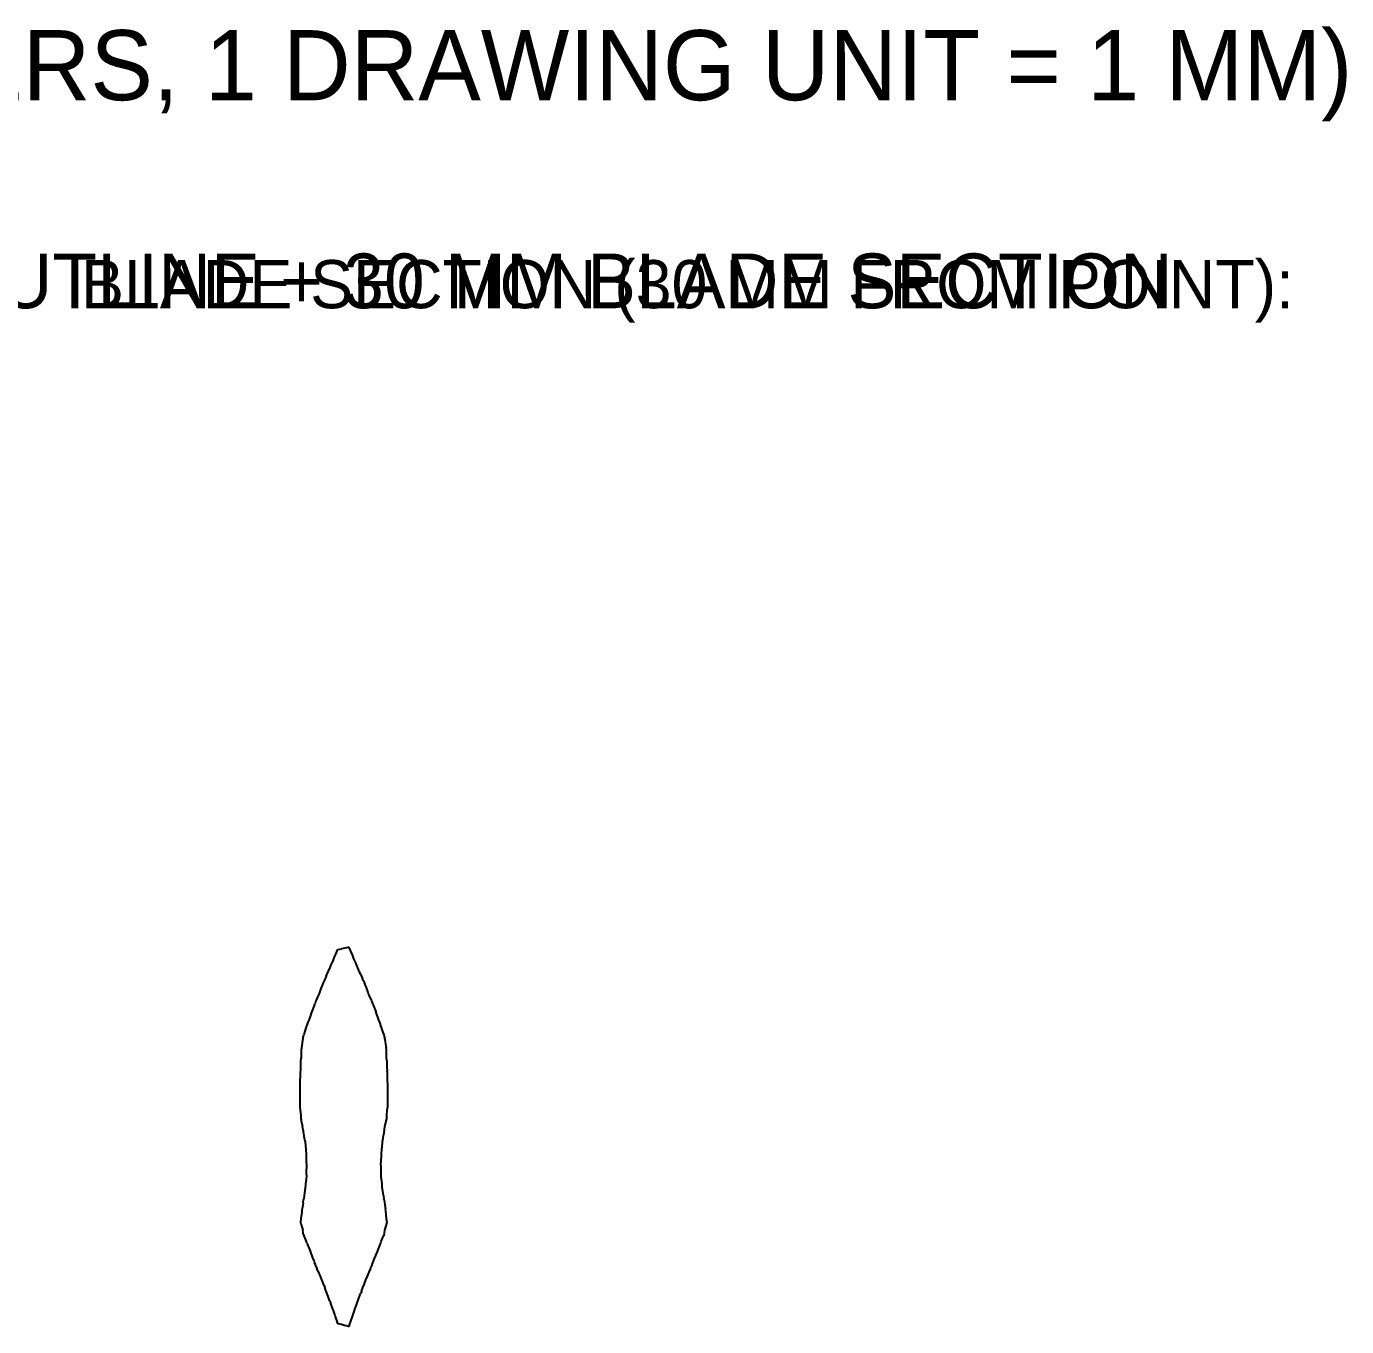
# Model space of a CAD drawing. Extents: x -31 to 210, y -65 to 38.
# Drawn here: x 149.9 to 210.2, y -21.2 to 38.1 of the extents above; entities that cross this region are included whole.
import ezdxf

# ---------------------------------------------------------------- set-up
doc = ezdxf.new("R2010")
doc.units = 0

msp = doc.modelspace()

# ---------------------------------------------------------------- linework, layer by layer
at = {"layer": 'BLADE_SECTION_30MM'}
for p, q in [((164.0483, -4.2217), (164.0387, -4.2454)), ((164.1411, -4.0063), (164.0483, -4.2217)), ((164.1411, -4.0063), (164.315, -3.9728)), ((164.4013, -3.9561), (164.315, -3.9728)), ((164.6233, -3.9133), (164.4013, -3.9561)), ((164.6661, -3.9051), (164.6233, -3.9133)), ((164.671, -3.9164), (164.6661, -3.9051)), ((164.8026, -4.2217), (164.671, -3.9164)), ((164.8134, -4.2483), (164.8026, -4.2217)), ((163.8261, -4.7467), (163.79, -4.8308)), ((163.8538, -4.6828), (163.8261, -4.7467)), ((163.919, -4.532), (163.8538, -4.6828)), ((163.978, -4.3955), (163.919, -4.532)), ((164.0387, -4.2454), (163.978, -4.3955)), ((164.8134, -4.2483), (164.84, -4.3141)), ((164.8729, -4.3955), (164.84, -4.3141)), ((164.8895, -4.4338), (164.8729, -4.3955)), ((164.9692, -4.6174), (164.8895, -4.4338)), ((165.025, -4.7467), (164.9692, -4.6174)), ((165.0998, -4.9205), (165.025, -4.7467)), ((163.5601, -5.361), (163.524, -5.4455)), ((163.5982, -5.2717), (163.5601, -5.361)), ((163.6161, -5.2305), (163.5982, -5.2717)), ((163.6161, -5.2305), (163.6935, -5.0531)), ((163.6935, -5.0531), (163.7513, -4.9205)), ((163.7596, -4.9014), (163.7513, -4.9205)), ((163.79, -4.8308), (163.7596, -4.9014)), ((165.1185, -4.9637), (165.0998, -4.9205)), ((165.1274, -4.9843), (165.1185, -4.9637)), ((165.1571, -5.0525), (165.1274, -4.9843)), ((165.1911, -5.1305), (165.1571, -5.0525)), ((165.1911, -5.1305), (165.2527, -5.2717)), ((165.2527, -5.2717), (165.2864, -5.3503)), ((165.3226, -5.4347), (165.2864, -5.3503)), ((163.316, -5.9705), (163.265, -6.0866)), ((163.3741, -5.7967), (163.316, -5.9705)), ((163.455, -5.6066), (163.3741, -5.7967)), ((163.4872, -5.5315), (163.455, -5.6066)), ((163.524, -5.4455), (163.4872, -5.5315)), ((165.3272, -5.4455), (165.3226, -5.4347)), ((165.3272, -5.4455), (165.365, -5.5341)), ((165.4432, -5.7185), (165.365, -5.5341)), ((165.4768, -5.7967), (165.4432, -5.7185)), ((165.5348, -5.9705), (165.4768, -5.7967)), ((165.5605, -6.0288), (165.5348, -5.9705)), ((165.5903, -6.0964), (165.5605, -6.0288)), ((163.0778, -6.564), (162.9602, -6.8467)), ((163.0911, -6.5319), (163.0778, -6.564)), ((163.0911, -6.5319), (163.1063, -6.4955)), ((163.1133, -6.4733), (163.1063, -6.4955)), ((163.1406, -6.3876), (163.1133, -6.4733)), ((163.1615, -6.3217), (163.1406, -6.3876)), ((163.2573, -6.104), (163.1615, -6.3217)), ((163.265, -6.0866), (163.2573, -6.104)), ((165.6894, -6.3217), (165.5903, -6.0964)), ((165.6894, -6.3217), (165.7124, -6.3941)), ((165.7124, -6.3941), (165.7161, -6.4059)), ((165.7161, -6.4059), (165.7377, -6.4739)), ((165.7446, -6.4955), (165.7377, -6.4739)), ((165.7446, -6.4955), (165.7509, -6.5107)), ((165.7509, -6.5107), (165.89, -6.845)), ((162.8243, -7.2284), (162.7884, -7.3232)), ((162.903, -7.0205), (162.8243, -7.2284)), ((162.9358, -6.9207), (162.903, -7.0205)), ((162.9602, -6.8467), (162.9358, -6.9207)), ((165.8905, -6.8462), (165.89, -6.845)), ((165.8907, -6.8467), (165.8905, -6.8462)), ((165.9479, -7.0205), (165.8907, -6.8467)), ((165.9623, -7.0585), (165.9479, -7.0205)), ((166.0284, -7.2332), (165.9623, -7.0585)), ((166.0808, -7.3717), (166.0284, -7.2332)), ((162.71, -7.5455), (162.5949, -7.8967)), ((162.7238, -7.5057), (162.71, -7.5455)), ((162.74, -7.4589), (162.7238, -7.5057)), ((162.7701, -7.3717), (162.74, -7.4589)), ((162.7884, -7.3232), (162.7701, -7.3717)), ((166.1408, -7.5455), (166.0808, -7.3717)), ((166.1475, -7.5657), (166.1408, -7.5455)), ((166.1656, -7.621), (166.1475, -7.5657)), ((166.2365, -7.8372), (166.1656, -7.621)), ((166.2411, -7.8514), (166.2365, -7.8372)), ((162.5073, -8.4217), (162.4737, -8.5955)), ((162.5305, -8.2495), (162.5073, -8.4217)), ((162.5528, -8.0838), (162.5305, -8.2495)), ((162.5546, -8.0705), (162.5528, -8.0838)), ((162.5661, -8.0208), (162.5546, -8.0705)), ((162.5661, -8.0208), (162.5949, -7.8967)), ((166.2411, -7.8514), (166.256, -7.8967)), ((166.256, -7.8967), (166.2859, -8.0258)), ((166.2963, -8.0705), (166.2859, -8.0258)), ((166.2963, -8.0705), (166.3025, -8.1168)), ((166.3025, -8.1168), (166.3436, -8.4217)), ((166.3436, -8.4217), (166.3552, -8.4815)), ((162.4678, -8.9849), (162.4431, -9.1205)), ((162.4748, -8.9467), (162.4678, -8.9849)), ((162.4737, -8.5955), (162.4739, -8.6877)), ((162.4739, -8.6877), (162.474, -8.7126)), ((162.474, -8.7126), (162.4748, -8.9467)), ((166.377, -8.5941), (166.3552, -8.4815)), ((166.3761, -8.9467), (166.3773, -8.5955)), ((166.3821, -8.9796), (166.3761, -8.9467)), ((166.3773, -8.5955), (166.377, -8.5941)), ((166.4075, -9.1188), (166.3821, -8.9796)), ((162.4272, -9.6455), (162.4263, -9.7245)), ((162.4469, -9.4717), (162.4272, -9.6455)), ((162.4431, -9.1205), (162.444, -9.2083)), ((162.444, -9.2083), (162.4444, -9.2423)), ((162.4444, -9.2423), (162.4469, -9.4717)), ((166.404, -9.4717), (166.4078, -9.1205)), ((166.4051, -9.4815), (166.404, -9.4717)), ((166.4051, -9.4815), (166.415, -9.5682)), ((166.4078, -9.1205), (166.4075, -9.1188)), ((166.4237, -9.6455), (166.415, -9.5682)), ((166.4239, -9.6615), (166.4237, -9.6455)), ((162.4203, -10.2507), (162.4202, -10.3165)), ((162.4205, -10.1705), (162.4203, -10.2507)), ((162.4233, -9.9967), (162.4205, -10.1705)), ((162.4256, -9.786), (162.4233, -9.9967)), ((162.4263, -9.7245), (162.4256, -9.786)), ((166.4274, -9.9842), (166.4239, -9.6615)), ((166.4276, -9.9967), (166.4274, -9.9842)), ((166.4304, -10.1705), (166.4276, -9.9967)), ((166.4305, -10.1975), (166.4304, -10.1705)), ((166.4312, -10.5055), (166.4305, -10.1975)), ((162.4178, -10.8438), (162.417, -11.0467)), ((162.4179, -10.7754), (162.4178, -10.8438)), ((162.4197, -10.5217), (162.4179, -10.6955)), ((162.4179, -10.6955), (162.4179, -10.7754)), ((162.4202, -10.3165), (162.4197, -10.5217)), ((166.4312, -10.5217), (166.4312, -10.5055)), ((166.433, -10.6955), (166.4312, -10.5217)), ((166.4331, -10.7267), (166.433, -10.6955)), ((166.4344, -11.0273), (166.4331, -10.7267)), ((162.417, -11.0467), (162.4186, -11.2205)), ((162.4186, -11.2205), (162.4276, -11.2929)), ((162.4276, -11.2929), (162.4349, -11.3518)), ((162.4349, -11.3518), (162.463, -11.5717)), ((166.3878, -11.5717), (166.415, -11.3598)), ((166.415, -11.3598), (166.4283, -11.2555)), ((166.4283, -11.2555), (166.4327, -11.2205)), ((166.4327, -11.2205), (166.4344, -11.0467)), ((166.4344, -11.0467), (166.4344, -11.0273)), ((162.463, -11.5717), (162.4658, -11.7455)), ((162.4658, -11.7455), (162.4745, -11.7842)), ((162.4745, -11.7842), (162.4842, -11.8275)), ((162.4842, -11.8275), (162.5444, -12.0967)), ((166.3065, -12.0967), (166.3851, -11.7455)), ((166.3851, -11.7455), (166.3853, -11.7299)), ((166.3853, -11.7299), (166.3874, -11.5993)), ((166.3874, -11.5993), (166.3878, -11.5717)), ((162.5612, -12.1826), (162.5444, -12.0967)), ((162.5661, -12.2078), (162.5612, -12.1826)), ((162.5764, -12.2603), (162.5661, -12.2078)), ((162.5764, -12.2603), (162.5784, -12.2705)), ((162.5849, -12.3165), (162.5784, -12.2705)), ((162.628, -12.6217), (162.5849, -12.3165)), ((162.644, -12.7177), (162.628, -12.6217)), ((166.1978, -12.7724), (166.2229, -12.6217)), ((166.2229, -12.6217), (166.2411, -12.4924)), ((166.2443, -12.47), (166.2411, -12.4924)), ((166.2725, -12.2705), (166.2443, -12.47)), ((166.2725, -12.2705), (166.2783, -12.2407)), ((166.2783, -12.2407), (166.2801, -12.2316)), ((166.2801, -12.2316), (166.3065, -12.0967)), ((162.644, -12.7177), (162.6555, -12.7872)), ((162.6555, -12.7872), (162.6569, -12.7955)), ((162.6569, -12.7955), (162.686, -13.1467)), ((162.686, -13.1467), (162.6919, -13.1948)), ((162.6919, -13.1948), (162.7062, -13.3119)), ((166.1437, -13.3205), (166.1649, -13.1467)), ((166.1649, -13.1467), (166.1897, -12.847)), ((166.1897, -12.847), (166.1901, -12.8422)), ((166.1901, -12.8422), (166.194, -12.7955)), ((166.194, -12.7955), (166.1978, -12.7724)), ((162.7062, -13.3119), (162.7072, -13.3205)), ((162.7072, -13.3205), (162.7124, -13.6717)), ((162.7124, -13.6717), (162.7143, -13.6974)), ((162.7253, -13.8455), (162.7136, -14.1967)), ((162.7143, -13.6974), (162.7249, -13.8396)), ((162.7249, -13.8396), (162.7253, -13.8455)), ((166.1256, -13.8455), (166.1385, -13.6717)), ((166.1277, -13.9102), (166.1256, -13.8455)), ((166.1385, -13.6717), (166.1422, -13.4194)), ((166.1422, -13.4194), (166.1427, -13.3874)), ((166.1427, -13.3874), (166.1437, -13.3205)), ((162.7157, -14.3705), (162.6789, -14.7217)), ((162.7136, -14.1967), (162.7139, -14.2228)), ((162.7139, -14.2228), (162.7156, -14.3596)), ((162.7156, -14.3596), (162.7157, -14.3705)), ((166.1293, -13.9574), (166.1277, -13.9102)), ((166.1373, -14.1967), (166.1293, -13.9574)), ((166.1352, -14.3705), (166.1373, -14.1967)), ((166.1405, -14.4218), (166.1352, -14.3705)), ((166.1452, -14.4664), (166.1405, -14.4218)), ((166.172, -14.7217), (166.1452, -14.4664)), ((162.6671, -14.8955), (162.6116, -15.2467)), ((162.6688, -14.8701), (162.6671, -14.8955)), ((162.6745, -14.7872), (162.6688, -14.8701)), ((162.6789, -14.7217), (162.6745, -14.7872)), ((166.1838, -14.8955), (166.172, -14.7217)), ((166.1875, -14.9184), (166.1838, -14.8955)), ((166.1917, -14.945), (166.1875, -14.9184)), ((166.2393, -15.2467), (166.1917, -14.945)), ((162.5661, -15.5705), (162.5348, -15.7717)), ((162.5661, -15.5705), (162.5681, -15.5582)), ((162.5681, -15.5582), (162.5894, -15.4205)), ((162.5924, -15.3974), (162.5894, -15.4205)), ((162.5929, -15.3938), (162.5924, -15.3974)), ((162.6116, -15.2467), (162.5929, -15.3938)), ((166.2393, -15.2467), (166.2408, -15.2582)), ((166.2408, -15.2582), (166.2411, -15.2611)), ((166.2411, -15.2611), (166.2591, -15.4025)), ((166.2614, -15.4205), (166.2591, -15.4025)), ((166.2614, -15.4205), (166.265, -15.4434)), ((166.265, -15.4434), (166.3161, -15.7717)), ((162.5023, -16.0094), (162.4708, -16.2967)), ((162.503, -16.0028), (162.5023, -16.0094)), ((162.5093, -15.9455), (162.503, -16.0028)), ((162.5143, -15.9114), (162.5093, -15.9455)), ((162.5348, -15.7717), (162.5143, -15.9114)), ((166.3161, -15.7717), (166.3287, -15.8579)), ((166.3403, -15.9374), (166.3287, -15.8579)), ((166.3415, -15.9455), (166.3403, -15.9374)), ((166.38, -16.2967), (166.3415, -15.9455)), ((162.4708, -16.2967), (162.4458, -16.4705)), ((162.4458, -16.4705), (162.4639, -16.5323)), ((162.4639, -16.5323), (162.4731, -16.5636)), ((162.4731, -16.5636), (162.5488, -16.8217)), ((162.5634, -16.9225), (162.5488, -16.8217)), ((166.283, -16.9536), (166.3021, -16.8217)), ((166.3021, -16.8217), (166.4051, -16.4705)), ((166.3844, -16.3273), (166.38, -16.2967)), ((166.4047, -16.4676), (166.3844, -16.3273)), ((166.4051, -16.4705), (166.4047, -16.4676)), ((162.5661, -16.9417), (162.5634, -16.9225)), ((162.5729, -16.9887), (162.5661, -16.9417)), ((162.5729, -16.9887), (162.5739, -16.9955)), ((162.5781, -17.0061), (162.5739, -16.9955)), ((162.7149, -17.3467), (162.5781, -17.0061)), ((162.7219, -17.3648), (162.7149, -17.3467)), ((162.74, -17.4117), (162.7219, -17.3648)), ((162.74, -17.4117), (162.7819, -17.5205)), ((166.069, -17.5205), (166.1166, -17.397)), ((166.1166, -17.397), (166.136, -17.3467)), ((166.136, -17.3467), (166.2411, -17.0848)), ((166.257, -17.0452), (166.2411, -17.0848)), ((166.277, -16.9955), (166.257, -17.0452)), ((166.277, -16.9955), (166.2799, -16.9753)), ((166.2799, -16.9753), (166.283, -16.9536)), ((162.7819, -17.5205), (162.7969, -17.5593)), ((162.7969, -17.5593), (162.8684, -17.7433)), ((162.8684, -17.7433), (162.9182, -17.8717)), ((162.9182, -17.8717), (162.9854, -18.0455)), ((162.9854, -18.0455), (163.0002, -18.0824)), ((163.0002, -18.0824), (163.0157, -18.121)), ((165.7246, -18.3967), (165.8655, -18.0455)), ((165.8655, -18.0455), (165.8734, -18.025)), ((165.8734, -18.025), (165.89, -17.9822)), ((165.89, -17.9822), (165.9327, -17.8717)), ((165.9327, -17.8717), (165.9598, -17.8019)), ((165.9598, -17.8019), (166.0066, -17.6813)), ((166.0066, -17.6813), (166.069, -17.5205)), ((163.0157, -18.121), (163.0719, -18.2613)), ((163.0719, -18.2613), (163.0911, -18.3092)), ((163.1263, -18.3967), (163.0911, -18.3092)), ((163.1653, -18.4964), (163.1263, -18.3967)), ((163.1653, -18.4964), (163.1909, -18.5626)), ((163.1909, -18.5626), (163.1939, -18.5705)), ((163.265, -18.7403), (163.1939, -18.5705)), ((165.5092, -18.9217), (165.6135, -18.6731)), ((165.6135, -18.6731), (165.6211, -18.6551)), ((165.6211, -18.6551), (165.6566, -18.5705)), ((165.6566, -18.5705), (165.6656, -18.5477)), ((165.6656, -18.5477), (165.7161, -18.4184)), ((165.7161, -18.4184), (165.7246, -18.3967)), ((163.265, -18.7403), (163.3186, -18.8681)), ((163.3186, -18.8681), (163.3411, -18.9217)), ((163.3411, -18.9217), (163.4103, -19.0955)), ((163.4103, -19.0955), (163.4335, -19.1517)), ((163.4335, -19.1517), (163.4704, -19.2413)), ((163.4704, -19.2413), (163.5551, -19.4467)), ((165.2958, -19.4467), (165.365, -19.2789)), ((165.365, -19.2789), (165.3721, -19.2617)), ((165.3721, -19.2617), (165.4405, -19.0955)), ((165.4405, -19.0955), (165.5092, -18.9217)), ((163.6046, -19.5779), (163.5551, -19.4467)), ((163.6161, -19.6086), (163.6046, -19.5779)), ((163.6194, -19.6173), (163.6161, -19.6086)), ((163.6194, -19.6173), (163.6206, -19.6205)), ((163.6333, -19.6533), (163.6206, -19.6205)), ((163.7569, -19.9717), (163.6333, -19.6533)), ((165.094, -19.9717), (165.1911, -19.7213)), ((165.199, -19.701), (165.1911, -19.7213)), ((165.2303, -19.6205), (165.199, -19.701)), ((165.2303, -19.6205), (165.2477, -19.5742)), ((165.2477, -19.5742), (165.2539, -19.5577)), ((165.2539, -19.5577), (165.2958, -19.4467)), ((163.7652, -19.9965), (163.7569, -19.9717)), ((163.79, -20.0708), (163.7652, -19.9965)), ((163.79, -20.0708), (163.8149, -20.1455)), ((163.8149, -20.1455), (163.8231, -20.1682)), ((163.8231, -20.1682), (163.9016, -20.3851)), ((163.9016, -20.3851), (163.942, -20.4967)), ((163.942, -20.4967), (164.001, -20.6705)), ((164.8499, -20.6705), (164.9088, -20.4967)), ((164.9088, -20.4967), (164.9478, -20.3889)), ((164.9478, -20.3889), (164.9723, -20.3213)), ((164.9723, -20.3213), (165.0359, -20.1455)), ((165.0359, -20.1455), (165.0633, -20.0635)), ((165.0633, -20.0635), (165.094, -19.9717)), ((164.001, -20.6705), (164.0137, -20.7076)), ((164.0137, -20.7076), (164.0368, -20.7749)), ((164.0368, -20.7749), (164.1213, -21.0217)), ((164.1361, -21.0708), (164.1213, -21.0217)), ((164.1411, -21.0873), (164.1361, -21.0708)), ((164.2261, -21.1106), (164.1411, -21.0873)), ((164.6934, -21.1415), (164.7296, -21.0217)), ((164.7296, -21.0217), (164.8334, -20.7185)), ((164.8334, -20.7185), (164.84, -20.6995)), ((164.84, -20.6995), (164.8499, -20.6705)), ((164.315, -21.135), (164.2261, -21.1106)), ((164.4624, -21.1755), (164.315, -21.135)), ((164.5355, -21.1955), (164.4624, -21.1755)), ((164.6403, -21.2214), (164.5355, -21.1955)), ((164.6661, -21.2278), (164.6403, -21.2214)), ((164.6769, -21.1955), (164.6661, -21.2278)), ((164.6769, -21.1955), (164.6817, -21.18)), ((164.6817, -21.18), (164.6934, -21.1415))]:
    msp.add_line(p, q, dxfattribs=at)

# ---------------------------------------------------------------- texts
at = {"layer": 'DIMENSIONS'}
for s, height, p in [('JARAMBIT G5 WINNER: kv4i1404_g00581_29ea3c73 (1:1 TRUE SCALE, UNITS: MILLIMETERS, 1 DRAWING UNIT = 1 MM)', 3.2, (-30.986, 34.773)), ('MATERIAL: Ti-6Al-4V, L-PBF, stress-relieved (ASTM F2924 min yield 825 MPa, 750.8 MPa at 80 C) | MID-PLANE Z=0 OUTLINE + 30 MM BLADE SECTION', 2.5, (-30.986, 25.273)), ('BLADE SECTION (30 MM FROM POINT):', 2.2, (152.425, 25.273))]:
    msp.add_text(s, height=height, dxfattribs=at).set_placement(p)

doc.saveas('drawing.dxf')
